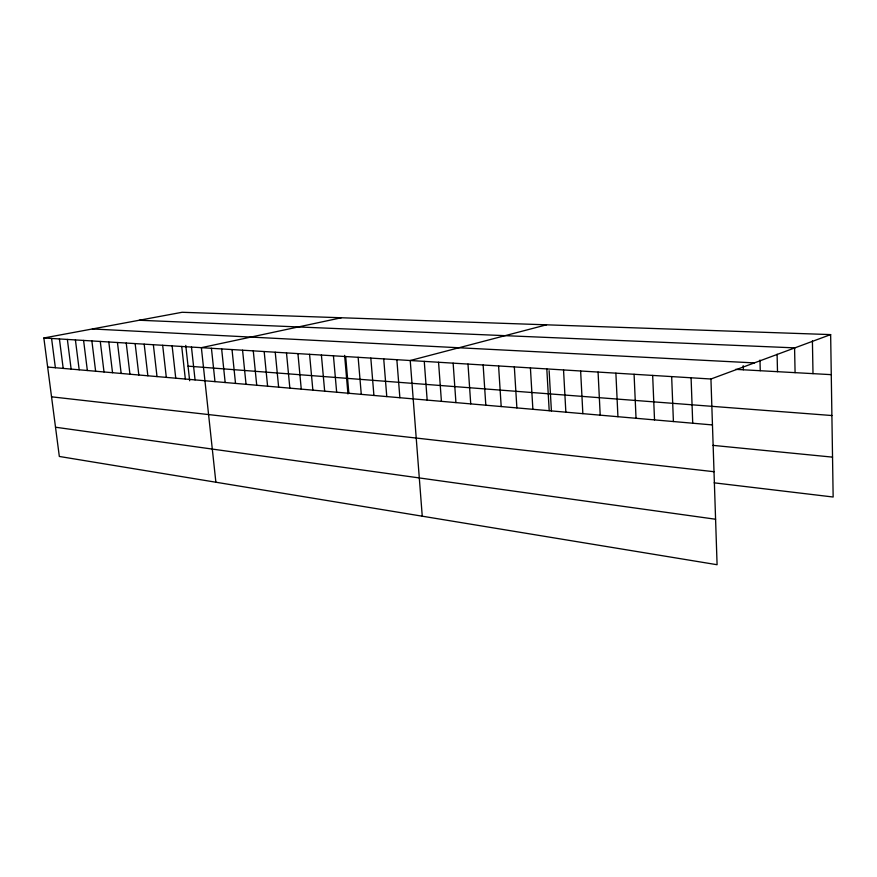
<?xml version="1.0" encoding="UTF-8"?>
<svg xmlns="http://www.w3.org/2000/svg" width="877" height="877" viewBox="0 0 877 877"><rect width="100%" height="100%" fill="white"/><g stroke="black" fill="none" stroke-linecap="round" stroke-linejoin="round"><path stroke-width="1.32" d="M710.94 379.007L717.09 564.722L59.329 456.457L43.85 337.985L710.94 379.007L830.651 334.597L833.15 497.018L714.163 482.832M546.514 324.819L410.228 360.513L422.254 516.191M341.339 317.759L201.37 347.665L215.874 482.218M43.85 337.985L182.12 312.278L830.651 334.597M139.279 320.248L794.869 347.873M92.359 328.963L754.352 362.903M735.639 369.36L831.264 374.654M188.04 366.147L831.9 415.534M47.654 367.057L712.464 424.939M712.924 445.363L832.536 457.136M51.535 396.821L714.01 471.716M55.514 427.22L715.588 519.239M51.579 338.456L55.372 367.726M59.417 338.939L63.199 368.417M75.411 339.925L79.182 369.809M67.365 339.432L71.136 369.107M83.589 340.429L87.349 370.511M100.274 341.449L104.012 371.969M91.877 340.934L95.626 371.234M108.803 341.975L112.53 372.703M117.452 342.512L121.169 373.459M135.146 343.598L138.829 374.994M126.233 343.05L129.939 374.227M144.179 344.157L147.851 375.784M153.354 344.716L157.016 376.584M162.673 345.286L166.312 377.384M172.122 345.867L175.751 378.206M191.471 347.062L195.056 379.894M185.76 345.395L189.651 380.761M181.725 346.459L185.332 379.05M211.434 348.29L214.975 381.627M221.64 348.914L225.17 382.515M232.021 349.55L235.518 383.413M242.567 350.197L246.042 384.334M253.278 350.866L256.731 385.266M264.174 351.534L267.595 386.209M275.235 352.214L278.634 387.163M286.494 352.905L289.848 388.149M297.939 353.606L301.26 389.136M309.57 354.319L312.859 390.144M321.399 355.053L324.665 391.175M333.435 355.788L336.658 392.216M345.681 356.544L348.86 393.28M344.606 355.36L347.961 393.97M358.134 357.312L361.28 394.365M370.818 358.09L373.92 395.461M383.72 358.879L386.779 396.579M396.853 359.691L399.868 397.719M424.26 361.379L427.165 400.098M438.555 362.256L441.416 401.337M453.135 363.155L455.93 402.598M467.989 364.065L470.73 403.891M483.139 364.996L485.814 405.207M498.585 365.95L501.195 406.544M514.339 366.915L516.882 407.904M530.41 367.901L532.876 409.307M549.123 370.686L551.425 411.138M546.809 368.91L549.199 410.721M563.538 369.941L565.851 412.168M580.629 370.993L582.854 413.648M598.07 372.067L600.208 415.161M615.884 373.163L617.934 416.707M634.082 374.282L636.033 418.285M652.663 375.422L654.527 419.897M671.661 376.584L673.415 421.541M691.087 377.779L692.72 423.218M743.203 365.687L743.312 369.787M759.975 360.074L760.249 370.719M777.099 354.22L777.504 371.684M794.584 348.257L795.088 372.648M812.409 340.802L813.001 373.646"/></g></svg>
